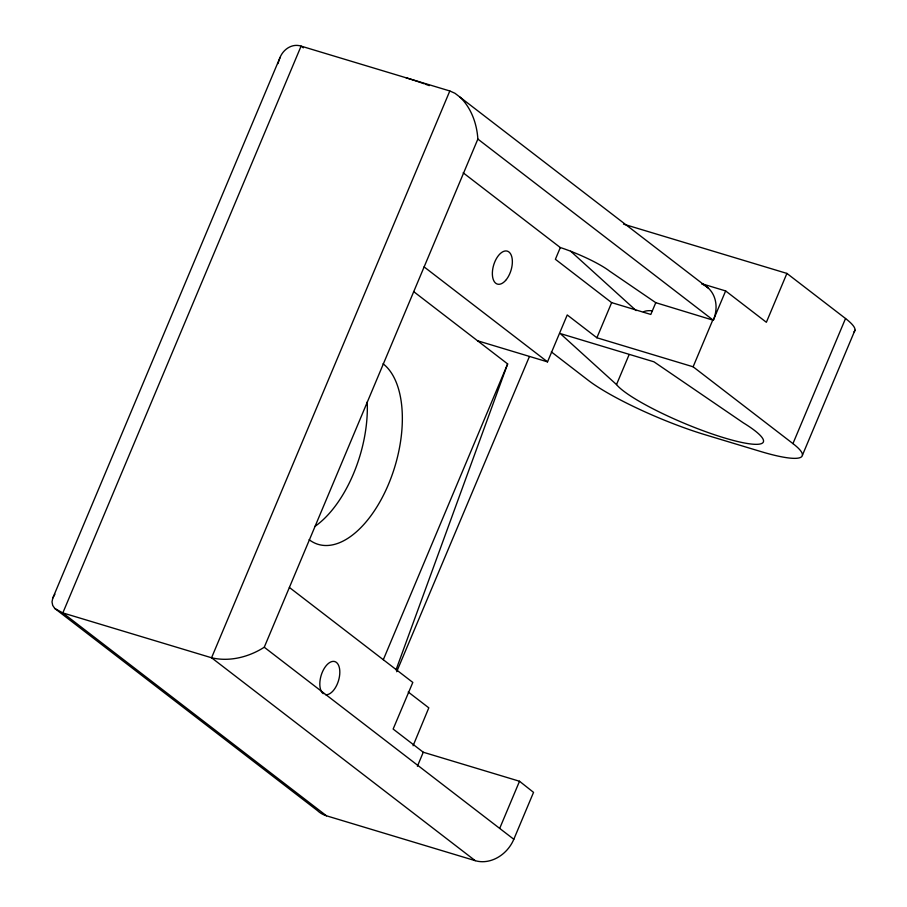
<?xml version="1.0" encoding="UTF-8"?>
<svg xmlns="http://www.w3.org/2000/svg" width="907" height="907" viewBox="0 0 907 907"><rect width="100%" height="100%" fill="white"/><g stroke="black" fill="none" stroke-linecap="round" stroke-linejoin="round"><path stroke-width="1.36" d="M708.492 288.279L454.974 93.285L449.815 90.972L301.09 46.121C292.247 43.185 283.347 49.25 280.07 57.402L52.765 598.144L52.016 601.919L52.708 605.411L54.794 608.484L317.405 810.552A32.255 26.859 -52.5 0 0 326.497 815.812L475.234 860.664A32.255 26.881 -52.3 0 0 513.816 839.281L533.543 792.367L519.518 781.256L423.274 752.232L393.139 729.047L412.81 682.427L289.378 587.441M277.95 63.615L280.07 57.402M396.03 669.899L507.648 363.934L413.581 291.544M413.093 745.747L428.807 707.834L408.207 691.984M449.815 90.972L211.558 657.768L475.234 860.664M54.794 608.484L62.832 612.917L211.558 657.768C229.528 662.031 248.926 657.053 264.254 647.235L477.864 139.077C476.878 123.647 471.277 107.978 459.996 97.06M383.31 659.706L507.648 363.934M560.322 247.554L555.39 259.289L611.647 302.632L650.818 314.446L655.772 302.677L609.549 271.102A43.003 7.177 22.8 0 0 562.907 248.393L560.322 247.554L463.16 172.795M477.536 340.76L547.522 361.87L567.238 314.956L596.885 337.767L693.118 366.791L792.945 443.602L845.528 318.516L786.913 273.415L623.506 224.131M596.885 337.767L611.647 302.632M417.39 766.256L423.274 752.232M616.511 384.579L560.243 333.549L653.958 361.814L743.275 422.809A80.632 13.446 22.8 0 1 724.353 437.9A80.632 13.446 22.8 0 1 616.511 384.579L629.118 354.614M693.118 366.791L712.834 319.888L477.864 139.077M499.689 828.408L519.518 781.256M655.772 302.677L713.31 320.239L725.634 290.932L702.007 283.8M786.913 273.415L766.37 322.28L725.634 290.932M802.4 455.269L854.984 330.182M396.688 671.724L529.416 356.542M52.765 598.144L54.908 594.221M303.335 47.844L301.09 46.121L62.832 612.917L326.497 815.812M551.32 351.859L588.303 380.35A93.534 15.6 22.8 0 0 705.385 434.827L760.622 451.482A86.006 14.342 22.8 0 0 792.945 443.602M424.102 266.896L547.522 361.87M264.254 647.235L513.816 839.281M570.639 251.194L636.136 310.591M383.071 363.775A96.766 50.985 -73.2 0 1 388.479 484.338A96.766 50.985 -73.2 0 1 309.128 539.676M323.243 693.696A17.199 9.059 -73.2 0 1 325.772 666.192A17.199 9.059 -73.2 0 1 339.819 672.45A17.199 9.059 -73.2 0 1 325.42 694.66M367.21 402.039A96.766 50.985 -73.2 0 1 314.922 526.423M701.893 283.925A32.255 26.881 -52.4 0 1 713.31 320.239M406.075 77.787A86.006 14.342 22.8 0 1 424.215 83.784M425.474 84.238A86.006 14.342 22.8 0 1 429.294 85.632M845.528 318.516A86.006 14.342 22.8 0 1 853.997 331.803M643.414 312.031A80.632 13.446 22.8 0 1 652.326 310.75M505.596 280.456A17.199 9.059 -73.2 0 0 508.929 251.976A17.199 9.059 -73.2 0 0 492.546 270.411A17.199 9.059 -73.2 0 0 505.596 280.456"/></g></svg>
